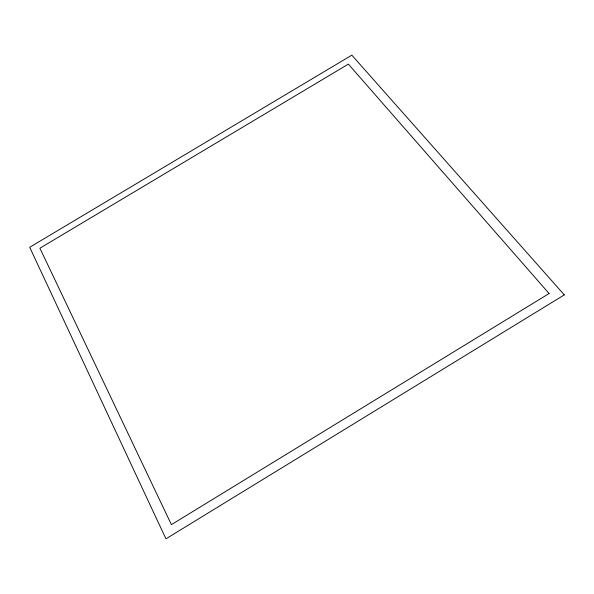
<?xml version="1.0" encoding="UTF-8"?>
<svg xmlns="http://www.w3.org/2000/svg" width="594" height="594" viewBox="0 0 594 594"><rect width="100%" height="100%" fill="white"/><g stroke="black" fill="none" stroke-linecap="round" stroke-linejoin="round"><path stroke-width="0.89" d="M564.3 294.884L165.941 538.84L29.7 247.29L351.826 55.16L564.3 294.884M549.079 293.525L171.399 524.643L39.909 248.203L348.381 64.122L549.079 293.525"/></g></svg>
